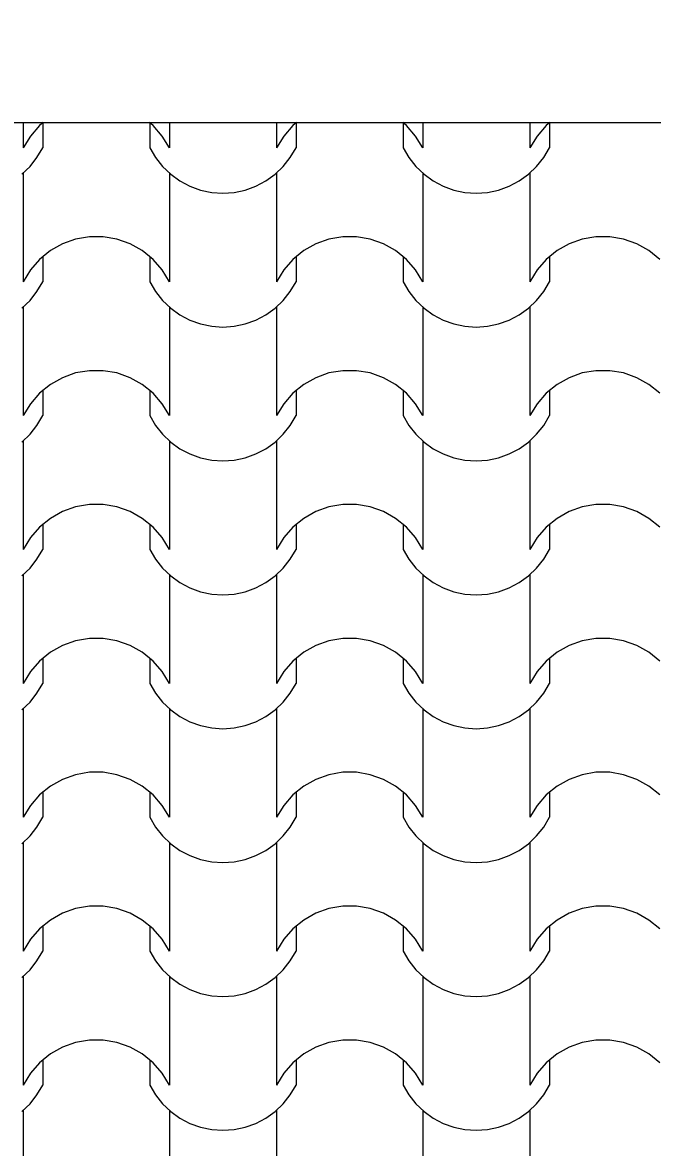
# Model space of a CAD drawing. Header units: millimetres. Extents: x 318905 to 439572, y -5133 to 105868.
# Drawn here: x 401034 to 401741, y 6484 to 7747 of the extents above; entities that cross this region are included whole.
import ezdxf

# ---------------------------------------------------------------- set-up
doc = ezdxf.new("R2010")
doc.units = ezdxf.units.MM
doc.header["$MEASUREMENT"] = 0
for name, color, linetype, lineweight in [('0_Stylo_No__98', 154, 'Continuous', 0), ('2D -  Dessin général_Stylo_No__1', 7, 'Continuous', 5), ('OMBRES_Stylo_No__1', 7, 'Continuous', 5)]:
    doc.layers.add(name, color=color, linetype=linetype, lineweight=lineweight)
doc.layers.add('OMBRES_Stylo_No__82', color=7, linetype='Continuous', lineweight=13, true_color=0xaaaaaa)
doc.styles.add('STYLE_GENERE_3', font='')
doc.styles.get('STYLE_GENERE_3').set_extended_font_data('Arial')
doc.dimstyles.new('STYLE_GENERE__1', dxfattribs={"dimtxt": 200, "dimasz": 142.5, "dimexe": 0.18, "dimexo": 500, "dimgap": 0.09, "dimtad": 0, "dimtih": 1, "dimtoh": 1, "dimlfac": 0.001, "dimzin": 0, "dimdsep": 46, "dimtxsty": 'STYLE_GENERE_3', "dimblk": 'ARROWHEAD_6', "dimblk1": 'ARROWHEAD_6', "dimblk2": 'ARROWHEAD_6', "dimcen": 0.09, "dimclrd": 154, "dimclre": 154, "dimclrt": 154, "dimazin": 0, "dimtfac": 1, "dimtdec": 4, "dimtmove": 0, "dimatfit": 3, "dimfxl": 0, "dimtolj": 1, "dimtzin": 0, "dimarcsym": 0})

# ---------------------------------------------------------------- blocks, each defined once
blk = doc.blocks.new('*X109')
at = {"layer": 'OMBRES_Stylo_No__82', "linetype": 'Continuous'}
for p, q in [((401034.7, 7634.5), (401034.7, 7606.2)), ((401053.1, 7631.3), (401042.8, 7619.5)), ((401057, 7634.5), (401053.1, 7631.3)), ((401056.7, 7634.2), (401056.7, 7606.2)), ((401180.5, 7631.3), (401176.6, 7634.5)), ((401176.9, 7634.2), (401176.9, 7606.2)), ((401190.8, 7619.5), (401180.5, 7631.3)), ((401198.9, 7634.5), (401198.9, 7606.2)), ((401319.2, 7634.5), (401319.2, 7606.2)), ((401337.6, 7631.3), (401327.3, 7619.5)), ((401341.5, 7634.5), (401337.6, 7631.3)), ((401341.2, 7634.2), (401341.2, 7606.2)), ((401465, 7631.3), (401461, 7634.5)), ((401461.4, 7634.2), (401461.4, 7606.2)), ((401475.3, 7619.5), (401465, 7631.3)), ((401483.4, 7634.5), (401483.4, 7606.2)), ((401603.6, 7634.5), (401603.6, 7606.2)), ((401622.1, 7631.3), (401611.8, 7619.5)), ((401626, 7634.5), (401622.1, 7631.3)), ((401625.6, 7634.2), (401625.6, 7606.2)), ((401042.8, 7619.5), (401034.7, 7606.2)), ((401198.9, 7606.2), (401190.8, 7619.5)), ((401327.3, 7619.5), (401319.2, 7606.2)), ((401483.4, 7606.2), (401475.3, 7619.5)), ((401611.8, 7619.5), (401603.6, 7606.2)), ((401050.2, 7595.2), (401056.7, 7606.2)), ((401176.9, 7606.2), (401183.4, 7595.2)), ((401334.7, 7595.2), (401341.2, 7606.2)), ((401461.4, 7606.2), (401467.8, 7595.2)), ((401619.2, 7595.2), (401625.6, 7606.2)), ((401042.4, 7585.3), (401050.2, 7595.2)), ((401183.4, 7595.2), (401191.2, 7585.3)), ((401326.8, 7585.3), (401334.7, 7595.2)), ((401467.8, 7595.2), (401475.7, 7585.3)), ((401611.3, 7585.3), (401619.2, 7595.2)), ((401033.2, 7576.5), (401042.4, 7585.3)), ((401191.2, 7585.3), (401200.4, 7576.5)), ((401317.6, 7576.5), (401326.8, 7585.3)), ((401475.7, 7585.3), (401484.9, 7576.5)), ((401602.1, 7576.5), (401611.3, 7585.3)), ((401034.7, 7577.8), (401034.7, 7516.8)), ((401198.9, 7577.8), (401198.9, 7516.8)), ((401200.4, 7576.5), (401210.7, 7569.1)), ((401210.7, 7569.1), (401222, 7563.1)), ((401296.1, 7563.1), (401307.3, 7569.1)), ((401307.3, 7569.1), (401317.6, 7576.5)), ((401319.2, 7577.8), (401319.2, 7516.8)), ((401483.4, 7577.8), (401483.4, 7516.8)), ((401484.9, 7576.5), (401495.2, 7569.1)), ((401495.2, 7569.1), (401506.5, 7563.1)), ((401580.6, 7563.1), (401591.8, 7569.1)), ((401591.8, 7569.1), (401602.1, 7576.5)), ((401603.6, 7577.8), (401603.6, 7516.8)), ((401222, 7563.1), (401233.9, 7558.8)), ((401233.9, 7558.8), (401246.4, 7556.2)), ((401246.4, 7556.2), (401259, 7555.3)), ((401259, 7555.3), (401271.7, 7556.2)), ((401271.7, 7556.2), (401284.1, 7558.8)), ((401284.1, 7558.8), (401296.1, 7563.1)), ((401506.5, 7563.1), (401518.4, 7558.8)), ((401518.4, 7558.8), (401530.8, 7556.2)), ((401530.8, 7556.2), (401543.5, 7555.3)), ((401543.5, 7555.3), (401556.2, 7556.2)), ((401556.2, 7556.2), (401568.6, 7558.8)), ((401568.6, 7558.8), (401580.6, 7563.1)), ((401034.7, 7516.8), (401034.7, 7455.8)), ((401198.9, 7516.8), (401198.9, 7455.8)), ((401319.2, 7516.8), (401319.2, 7455.8)), ((401483.4, 7516.8), (401483.4, 7455.8)), ((401603.6, 7516.8), (401603.6, 7455.8)), ((401093.6, 7503.7), (401078.9, 7498.5)), ((401109, 7506.3), (401093.6, 7503.7)), ((401116.8, 7506.3), (401109, 7506.3)), ((401124.6, 7506.3), (401116.8, 7506.3)), ((401140, 7503.7), (401124.6, 7506.3)), ((401154.7, 7498.5), (401140, 7503.7)), ((401378.1, 7503.7), (401363.3, 7498.5)), ((401393.5, 7506.3), (401378.1, 7503.7)), ((401401.3, 7506.3), (401393.5, 7506.3)), ((401409.1, 7506.3), (401401.3, 7506.3)), ((401424.5, 7503.7), (401409.1, 7506.3)), ((401439.2, 7498.5), (401424.5, 7503.7)), ((401662.5, 7503.7), (401647.8, 7498.5)), ((401677.9, 7506.3), (401662.5, 7503.7)), ((401685.8, 7506.3), (401677.9, 7506.3)), ((401693.6, 7506.3), (401685.8, 7506.3)), ((401709, 7503.7), (401693.6, 7506.3)), ((401723.7, 7498.5), (401709, 7503.7)), ((401078.9, 7498.5), (401065.2, 7490.8)), ((401168.4, 7490.8), (401154.7, 7498.5)), ((401363.3, 7498.5), (401349.7, 7490.8)), ((401452.9, 7490.8), (401439.2, 7498.5)), ((401647.8, 7498.5), (401634.2, 7490.8)), ((401737.3, 7490.8), (401723.7, 7498.5)), ((401053.1, 7481), (401042.8, 7469.2)), ((401065.2, 7490.8), (401053.1, 7481)), ((401056.7, 7483.9), (401056.7, 7455.8)), ((401180.5, 7481), (401168.4, 7490.8)), ((401176.9, 7483.9), (401176.9, 7455.8)), ((401190.8, 7469.2), (401180.5, 7481)), ((401337.6, 7481), (401327.3, 7469.2)), ((401349.7, 7490.8), (401337.6, 7481)), ((401341.2, 7483.9), (401341.2, 7455.8)), ((401465, 7481), (401452.9, 7490.8)), ((401461.4, 7483.9), (401461.4, 7455.8)), ((401475.3, 7469.2), (401465, 7481)), ((401622.1, 7481), (401611.8, 7469.2)), ((401634.2, 7490.8), (401622.1, 7481)), ((401625.6, 7483.9), (401625.6, 7455.8)), ((401749.5, 7481), (401737.3, 7490.8)), ((401042.8, 7469.2), (401034.7, 7455.8)), ((401198.9, 7455.8), (401190.8, 7469.2)), ((401327.3, 7469.2), (401319.2, 7455.8)), ((401483.4, 7455.8), (401475.3, 7469.2)), ((401611.8, 7469.2), (401603.6, 7455.8)), ((401050.2, 7444.9), (401056.7, 7455.8)), ((401176.9, 7455.8), (401183.4, 7444.9)), ((401334.7, 7444.9), (401341.2, 7455.8)), ((401461.4, 7455.8), (401467.8, 7444.9)), ((401619.2, 7444.9), (401625.6, 7455.8)), ((401042.4, 7434.9), (401050.2, 7444.9)), ((401183.4, 7444.9), (401191.2, 7434.9)), ((401326.8, 7434.9), (401334.7, 7444.9)), ((401467.8, 7444.9), (401475.7, 7434.9)), ((401611.3, 7434.9), (401619.2, 7444.9)), ((401033.2, 7426.2), (401042.4, 7434.9)), ((401191.2, 7434.9), (401200.4, 7426.2)), ((401317.6, 7426.2), (401326.8, 7434.9)), ((401475.7, 7434.9), (401484.9, 7426.2)), ((401602.1, 7426.2), (401611.3, 7434.9)), ((401034.7, 7427.4), (401034.7, 7366.5)), ((401198.9, 7427.4), (401198.9, 7366.5)), ((401200.4, 7426.2), (401210.7, 7418.7)), ((401210.7, 7418.7), (401222, 7412.8)), ((401296.1, 7412.8), (401307.3, 7418.7)), ((401307.3, 7418.7), (401317.6, 7426.2)), ((401319.2, 7427.4), (401319.2, 7366.5)), ((401483.4, 7427.4), (401483.4, 7366.5)), ((401484.9, 7426.2), (401495.2, 7418.7)), ((401495.2, 7418.7), (401506.5, 7412.8)), ((401580.6, 7412.8), (401591.8, 7418.7)), ((401591.8, 7418.7), (401602.1, 7426.2)), ((401603.6, 7427.4), (401603.6, 7366.5)), ((401222, 7412.8), (401233.9, 7408.5)), ((401233.9, 7408.5), (401246.4, 7405.9)), ((401246.4, 7405.9), (401259, 7405)), ((401259, 7405), (401271.7, 7405.9)), ((401271.7, 7405.9), (401284.1, 7408.5)), ((401284.1, 7408.5), (401296.1, 7412.8)), ((401506.5, 7412.8), (401518.4, 7408.5)), ((401518.4, 7408.5), (401530.8, 7405.9)), ((401530.8, 7405.9), (401543.5, 7405)), ((401543.5, 7405), (401556.2, 7405.9)), ((401556.2, 7405.9), (401568.6, 7408.5)), ((401568.6, 7408.5), (401580.6, 7412.8)), ((401034.7, 7366.5), (401034.7, 7305.5)), ((401198.9, 7366.5), (401198.9, 7305.5)), ((401319.2, 7366.5), (401319.2, 7305.5)), ((401483.4, 7366.5), (401483.4, 7305.5)), ((401603.6, 7366.5), (401603.6, 7305.5)), ((401093.6, 7353.4), (401078.9, 7348.1)), ((401109, 7356), (401093.6, 7353.4)), ((401116.8, 7356), (401109, 7356)), ((401124.6, 7356), (401116.8, 7356)), ((401140, 7353.4), (401124.6, 7356)), ((401154.7, 7348.1), (401140, 7353.4)), ((401378.1, 7353.4), (401363.3, 7348.1)), ((401393.5, 7356), (401378.1, 7353.4)), ((401401.3, 7356), (401393.5, 7356)), ((401409.1, 7356), (401401.3, 7356)), ((401424.5, 7353.4), (401409.1, 7356)), ((401439.2, 7348.1), (401424.5, 7353.4)), ((401662.5, 7353.4), (401647.8, 7348.1)), ((401677.9, 7356), (401662.5, 7353.4)), ((401685.8, 7356), (401677.9, 7356)), ((401693.6, 7356), (401685.8, 7356)), ((401709, 7353.4), (401693.6, 7356)), ((401723.7, 7348.1), (401709, 7353.4)), ((401065.2, 7340.5), (401053.1, 7330.6)), ((401078.9, 7348.1), (401065.2, 7340.5)), ((401168.4, 7340.5), (401154.7, 7348.1)), ((401180.5, 7330.6), (401168.4, 7340.5)), ((401349.7, 7340.5), (401337.6, 7330.6)), ((401363.3, 7348.1), (401349.7, 7340.5)), ((401452.9, 7340.5), (401439.2, 7348.1)), ((401465, 7330.6), (401452.9, 7340.5)), ((401634.2, 7340.5), (401622.1, 7330.6)), ((401647.8, 7348.1), (401634.2, 7340.5)), ((401737.3, 7340.5), (401723.7, 7348.1)), ((401749.5, 7330.6), (401737.3, 7340.5)), ((401053.1, 7330.6), (401042.8, 7318.8)), ((401056.7, 7333.5), (401056.7, 7305.5)), ((401176.9, 7333.5), (401176.9, 7305.5)), ((401190.8, 7318.8), (401180.5, 7330.6)), ((401337.6, 7330.6), (401327.3, 7318.8)), ((401341.2, 7333.5), (401341.2, 7305.5)), ((401461.4, 7333.5), (401461.4, 7305.5)), ((401475.3, 7318.8), (401465, 7330.6)), ((401622.1, 7330.6), (401611.8, 7318.8)), ((401625.6, 7333.5), (401625.6, 7305.5)), ((401042.8, 7318.8), (401034.7, 7305.5)), ((401198.9, 7305.5), (401190.8, 7318.8)), ((401327.3, 7318.8), (401319.2, 7305.5)), ((401483.4, 7305.5), (401475.3, 7318.8)), ((401611.8, 7318.8), (401603.6, 7305.5)), ((401050.2, 7294.5), (401056.7, 7305.5)), ((401176.9, 7305.5), (401183.4, 7294.5)), ((401334.7, 7294.5), (401341.2, 7305.5)), ((401461.4, 7305.5), (401467.8, 7294.5)), ((401619.2, 7294.5), (401625.6, 7305.5)), ((401042.4, 7284.6), (401050.2, 7294.5)), ((401183.4, 7294.5), (401191.2, 7284.6)), ((401326.8, 7284.6), (401334.7, 7294.5)), ((401467.8, 7294.5), (401475.7, 7284.6)), ((401611.3, 7284.6), (401619.2, 7294.5)), ((401033.2, 7275.8), (401042.4, 7284.6)), ((401034.7, 7277.1), (401034.7, 7216.1)), ((401191.2, 7284.6), (401200.4, 7275.8)), ((401198.9, 7277.1), (401198.9, 7216.1)), ((401317.6, 7275.8), (401326.8, 7284.6)), ((401319.2, 7277.1), (401319.2, 7216.1)), ((401475.7, 7284.6), (401484.9, 7275.8)), ((401483.4, 7277.1), (401483.4, 7216.1)), ((401602.1, 7275.8), (401611.3, 7284.6)), ((401603.6, 7277.1), (401603.6, 7216.1)), ((401200.4, 7275.8), (401210.7, 7268.4)), ((401210.7, 7268.4), (401222, 7262.5)), ((401296.1, 7262.5), (401307.3, 7268.4)), ((401307.3, 7268.4), (401317.6, 7275.8)), ((401484.9, 7275.8), (401495.2, 7268.4)), ((401495.2, 7268.4), (401506.5, 7262.5)), ((401580.6, 7262.5), (401591.8, 7268.4)), ((401591.8, 7268.4), (401602.1, 7275.8)), ((401222, 7262.5), (401233.9, 7258.2)), ((401233.9, 7258.2), (401246.4, 7255.5)), ((401246.4, 7255.5), (401259, 7254.7)), ((401259, 7254.7), (401271.7, 7255.5)), ((401271.7, 7255.5), (401284.1, 7258.2)), ((401284.1, 7258.2), (401296.1, 7262.5)), ((401506.5, 7262.5), (401518.4, 7258.2)), ((401518.4, 7258.2), (401530.8, 7255.5)), ((401530.8, 7255.5), (401543.5, 7254.7)), ((401543.5, 7254.7), (401556.2, 7255.5)), ((401556.2, 7255.5), (401568.6, 7258.2)), ((401568.6, 7258.2), (401580.6, 7262.5)), ((401034.7, 7216.1), (401034.7, 7155.2)), ((401198.9, 7216.1), (401198.9, 7155.2)), ((401319.2, 7216.1), (401319.2, 7155.2)), ((401483.4, 7216.1), (401483.4, 7155.2)), ((401603.6, 7216.1), (401603.6, 7155.2)), ((401093.6, 7203), (401078.9, 7197.8)), ((401109, 7205.7), (401093.6, 7203)), ((401116.8, 7205.7), (401109, 7205.7)), ((401124.6, 7205.7), (401116.8, 7205.7)), ((401140, 7203), (401124.6, 7205.7)), ((401154.7, 7197.8), (401140, 7203)), ((401378.1, 7203), (401363.3, 7197.8)), ((401393.5, 7205.7), (401378.1, 7203)), ((401401.3, 7205.7), (401393.5, 7205.7)), ((401409.1, 7205.7), (401401.3, 7205.7)), ((401424.5, 7203), (401409.1, 7205.7)), ((401439.2, 7197.8), (401424.5, 7203)), ((401662.5, 7203), (401647.8, 7197.8)), ((401677.9, 7205.7), (401662.5, 7203)), ((401685.8, 7205.7), (401677.9, 7205.7)), ((401693.6, 7205.7), (401685.8, 7205.7)), ((401709, 7203), (401693.6, 7205.7)), ((401723.7, 7197.8), (401709, 7203)), ((401065.2, 7190.1), (401053.1, 7180.3)), ((401078.9, 7197.8), (401065.2, 7190.1)), ((401168.4, 7190.1), (401154.7, 7197.8)), ((401180.5, 7180.3), (401168.4, 7190.1)), ((401349.7, 7190.1), (401337.6, 7180.3)), ((401363.3, 7197.8), (401349.7, 7190.1)), ((401452.9, 7190.1), (401439.2, 7197.8)), ((401465, 7180.3), (401452.9, 7190.1)), ((401634.2, 7190.1), (401622.1, 7180.3)), ((401647.8, 7197.8), (401634.2, 7190.1)), ((401737.3, 7190.1), (401723.7, 7197.8)), ((401749.5, 7180.3), (401737.3, 7190.1)), ((401053.1, 7180.3), (401042.8, 7168.5)), ((401056.7, 7183.2), (401056.7, 7155.2)), ((401176.9, 7183.2), (401176.9, 7155.2)), ((401190.8, 7168.5), (401180.5, 7180.3)), ((401337.6, 7180.3), (401327.3, 7168.5)), ((401341.2, 7183.2), (401341.2, 7155.2)), ((401461.4, 7183.2), (401461.4, 7155.2)), ((401475.3, 7168.5), (401465, 7180.3)), ((401622.1, 7180.3), (401611.8, 7168.5)), ((401625.6, 7183.2), (401625.6, 7155.2)), ((401042.8, 7168.5), (401034.7, 7155.2)), ((401198.9, 7155.2), (401190.8, 7168.5)), ((401327.3, 7168.5), (401319.2, 7155.2)), ((401483.4, 7155.2), (401475.3, 7168.5)), ((401611.8, 7168.5), (401603.6, 7155.2)), ((401050.2, 7144.2), (401056.7, 7155.2)), ((401176.9, 7155.2), (401183.4, 7144.2)), ((401334.7, 7144.2), (401341.2, 7155.2)), ((401461.4, 7155.2), (401467.8, 7144.2)), ((401619.2, 7144.2), (401625.6, 7155.2)), ((401042.4, 7134.3), (401050.2, 7144.2)), ((401183.4, 7144.2), (401191.2, 7134.3)), ((401326.8, 7134.3), (401334.7, 7144.2)), ((401467.8, 7144.2), (401475.7, 7134.3)), ((401611.3, 7134.3), (401619.2, 7144.2)), ((401033.2, 7125.5), (401042.4, 7134.3)), ((401034.7, 7126.8), (401034.7, 7065.8)), ((401191.2, 7134.3), (401200.4, 7125.5)), ((401198.9, 7126.8), (401198.9, 7065.8)), ((401200.4, 7125.5), (401210.7, 7118.1)), ((401307.3, 7118.1), (401317.6, 7125.5)), ((401317.6, 7125.5), (401326.8, 7134.3)), ((401319.2, 7126.8), (401319.2, 7065.8)), ((401475.7, 7134.3), (401484.9, 7125.5)), ((401483.4, 7126.8), (401483.4, 7065.8)), ((401484.9, 7125.5), (401495.2, 7118.1)), ((401591.8, 7118.1), (401602.1, 7125.5)), ((401602.1, 7125.5), (401611.3, 7134.3)), ((401603.6, 7126.8), (401603.6, 7065.8)), ((401210.7, 7118.1), (401222, 7112.1)), ((401222, 7112.1), (401233.9, 7107.8)), ((401284.1, 7107.8), (401296.1, 7112.1)), ((401296.1, 7112.1), (401307.3, 7118.1)), ((401495.2, 7118.1), (401506.5, 7112.1)), ((401506.5, 7112.1), (401518.4, 7107.8)), ((401568.6, 7107.8), (401580.6, 7112.1)), ((401580.6, 7112.1), (401591.8, 7118.1)), ((401233.9, 7107.8), (401246.4, 7105.2)), ((401246.4, 7105.2), (401259, 7104.3)), ((401259, 7104.3), (401271.7, 7105.2)), ((401271.7, 7105.2), (401284.1, 7107.8)), ((401518.4, 7107.8), (401530.8, 7105.2)), ((401530.8, 7105.2), (401543.5, 7104.3)), ((401543.5, 7104.3), (401556.2, 7105.2)), ((401556.2, 7105.2), (401568.6, 7107.8)), ((401034.7, 7065.8), (401034.7, 7004.8)), ((401198.9, 7065.8), (401198.9, 7004.8)), ((401319.2, 7065.8), (401319.2, 7004.8)), ((401483.4, 7065.8), (401483.4, 7004.8)), ((401603.6, 7065.8), (401603.6, 7004.8)), ((401093.6, 7052.7), (401078.9, 7047.4)), ((401109, 7055.3), (401093.6, 7052.7)), ((401116.8, 7055.3), (401109, 7055.3)), ((401124.6, 7055.3), (401116.8, 7055.3)), ((401140, 7052.7), (401124.6, 7055.3)), ((401154.7, 7047.4), (401140, 7052.7)), ((401378.1, 7052.7), (401363.3, 7047.4)), ((401393.5, 7055.3), (401378.1, 7052.7)), ((401401.3, 7055.3), (401393.5, 7055.3)), ((401409.1, 7055.3), (401401.3, 7055.3)), ((401424.5, 7052.7), (401409.1, 7055.3)), ((401439.2, 7047.4), (401424.5, 7052.7)), ((401662.5, 7052.7), (401647.8, 7047.4)), ((401677.9, 7055.3), (401662.5, 7052.7)), ((401685.8, 7055.3), (401677.9, 7055.3)), ((401693.6, 7055.3), (401685.8, 7055.3)), ((401709, 7052.7), (401693.6, 7055.3)), ((401723.7, 7047.4), (401709, 7052.7)), ((401065.2, 7039.8), (401053.1, 7029.9)), ((401078.9, 7047.4), (401065.2, 7039.8)), ((401168.4, 7039.8), (401154.7, 7047.4)), ((401180.5, 7029.9), (401168.4, 7039.8)), ((401349.7, 7039.8), (401337.6, 7029.9)), ((401363.3, 7047.4), (401349.7, 7039.8)), ((401452.9, 7039.8), (401439.2, 7047.4)), ((401465, 7029.9), (401452.9, 7039.8)), ((401634.2, 7039.8), (401622.1, 7029.9)), ((401647.8, 7047.4), (401634.2, 7039.8)), ((401737.3, 7039.8), (401723.7, 7047.4)), ((401749.5, 7029.9), (401737.3, 7039.8)), ((401053.1, 7029.9), (401042.8, 7018.2)), ((401056.7, 7032.9), (401056.7, 7004.8)), ((401176.9, 7032.9), (401176.9, 7004.8)), ((401190.8, 7018.2), (401180.5, 7029.9)), ((401337.6, 7029.9), (401327.3, 7018.2)), ((401341.2, 7032.9), (401341.2, 7004.8)), ((401461.4, 7032.9), (401461.4, 7004.8)), ((401475.3, 7018.2), (401465, 7029.9)), ((401622.1, 7029.9), (401611.8, 7018.2)), ((401625.6, 7032.9), (401625.6, 7004.8)), ((401042.8, 7018.2), (401034.7, 7004.8)), ((401198.9, 7004.8), (401190.8, 7018.2)), ((401327.3, 7018.2), (401319.2, 7004.8)), ((401483.4, 7004.8), (401475.3, 7018.2)), ((401611.8, 7018.2), (401603.6, 7004.8)), ((401050.2, 6993.9), (401056.7, 7004.8)), ((401176.9, 7004.8), (401183.4, 6993.9)), ((401334.7, 6993.9), (401341.2, 7004.8)), ((401461.4, 7004.8), (401467.8, 6993.9)), ((401619.2, 6993.9), (401625.6, 7004.8)), ((401042.4, 6983.9), (401050.2, 6993.9)), ((401183.4, 6993.9), (401191.2, 6983.9)), ((401326.8, 6983.9), (401334.7, 6993.9)), ((401467.8, 6993.9), (401475.7, 6983.9)), ((401611.3, 6983.9), (401619.2, 6993.9)), ((401033.2, 6975.1), (401042.4, 6983.9)), ((401034.7, 6976.4), (401034.7, 6915.5)), ((401191.2, 6983.9), (401200.4, 6975.1)), ((401198.9, 6976.4), (401198.9, 6915.5)), ((401200.4, 6975.1), (401210.7, 6967.7)), ((401307.3, 6967.7), (401317.6, 6975.1)), ((401317.6, 6975.1), (401326.8, 6983.9)), ((401319.2, 6976.4), (401319.2, 6915.5)), ((401475.7, 6983.9), (401484.9, 6975.1)), ((401483.4, 6976.4), (401483.4, 6915.5)), ((401484.9, 6975.1), (401495.2, 6967.7)), ((401591.8, 6967.7), (401602.1, 6975.1)), ((401602.1, 6975.1), (401611.3, 6983.9)), ((401603.6, 6976.4), (401603.6, 6915.5)), ((401210.7, 6967.7), (401222, 6961.8)), ((401222, 6961.8), (401233.9, 6957.5)), ((401284.1, 6957.5), (401296.1, 6961.8)), ((401296.1, 6961.8), (401307.3, 6967.7)), ((401495.2, 6967.7), (401506.5, 6961.8)), ((401506.5, 6961.8), (401518.4, 6957.5)), ((401568.6, 6957.5), (401580.6, 6961.8)), ((401580.6, 6961.8), (401591.8, 6967.7)), ((401233.9, 6957.5), (401246.4, 6954.9)), ((401246.4, 6954.9), (401259, 6954)), ((401259, 6954), (401271.7, 6954.9)), ((401271.7, 6954.9), (401284.1, 6957.5)), ((401518.4, 6957.5), (401530.8, 6954.9)), ((401530.8, 6954.9), (401543.5, 6954)), ((401543.5, 6954), (401556.2, 6954.9)), ((401556.2, 6954.9), (401568.6, 6957.5)), ((401034.7, 6915.5), (401034.7, 6854.5)), ((401198.9, 6915.5), (401198.9, 6854.5)), ((401319.2, 6915.5), (401319.2, 6854.5)), ((401483.4, 6915.5), (401483.4, 6854.5)), ((401603.6, 6915.5), (401603.6, 6854.5)), ((401093.6, 6902.3), (401078.9, 6897.1)), ((401109, 6905), (401093.6, 6902.3)), ((401116.8, 6905), (401109, 6905)), ((401124.6, 6905), (401116.8, 6905)), ((401140, 6902.3), (401124.6, 6905)), ((401154.7, 6897.1), (401140, 6902.3)), ((401378.1, 6902.3), (401363.3, 6897.1)), ((401393.5, 6905), (401378.1, 6902.3)), ((401401.3, 6905), (401393.5, 6905)), ((401409.1, 6905), (401401.3, 6905)), ((401424.5, 6902.3), (401409.1, 6905)), ((401439.2, 6897.1), (401424.5, 6902.3)), ((401662.5, 6902.3), (401647.8, 6897.1)), ((401677.9, 6905), (401662.5, 6902.3)), ((401685.8, 6905), (401677.9, 6905)), ((401693.6, 6905), (401685.8, 6905)), ((401709, 6902.3), (401693.6, 6905)), ((401723.7, 6897.1), (401709, 6902.3)), ((401065.2, 6889.5), (401053.1, 6879.6)), ((401078.9, 6897.1), (401065.2, 6889.5)), ((401168.4, 6889.5), (401154.7, 6897.1)), ((401180.5, 6879.6), (401168.4, 6889.5)), ((401349.7, 6889.5), (401337.6, 6879.6)), ((401363.3, 6897.1), (401349.7, 6889.5)), ((401452.9, 6889.5), (401439.2, 6897.1)), ((401465, 6879.6), (401452.9, 6889.5)), ((401634.2, 6889.5), (401622.1, 6879.6)), ((401647.8, 6897.1), (401634.2, 6889.5)), ((401737.3, 6889.5), (401723.7, 6897.1)), ((401749.5, 6879.6), (401737.3, 6889.5)), ((401053.1, 6879.6), (401042.8, 6867.8)), ((401056.7, 6882.5), (401056.7, 6854.5)), ((401176.9, 6882.5), (401176.9, 6854.5)), ((401190.8, 6867.8), (401180.5, 6879.6)), ((401337.6, 6879.6), (401327.3, 6867.8)), ((401341.2, 6882.5), (401341.2, 6854.5)), ((401461.4, 6882.5), (401461.4, 6854.5)), ((401475.3, 6867.8), (401465, 6879.6)), ((401622.1, 6879.6), (401611.8, 6867.8)), ((401625.6, 6882.5), (401625.6, 6854.5)), ((401042.8, 6867.8), (401034.7, 6854.5)), ((401198.9, 6854.5), (401190.8, 6867.8)), ((401327.3, 6867.8), (401319.2, 6854.5)), ((401483.4, 6854.5), (401475.3, 6867.8)), ((401611.8, 6867.8), (401603.6, 6854.5)), ((401050.2, 6843.5), (401056.7, 6854.5)), ((401176.9, 6854.5), (401183.4, 6843.5)), ((401334.7, 6843.5), (401341.2, 6854.5)), ((401461.4, 6854.5), (401467.8, 6843.5)), ((401619.2, 6843.5), (401625.6, 6854.5)), ((401042.4, 6833.6), (401050.2, 6843.5)), ((401183.4, 6843.5), (401191.2, 6833.6)), ((401326.8, 6833.6), (401334.7, 6843.5)), ((401467.8, 6843.5), (401475.7, 6833.6)), ((401611.3, 6833.6), (401619.2, 6843.5)), ((401033.2, 6824.8), (401042.4, 6833.6)), ((401034.7, 6826.1), (401034.7, 6765.1)), ((401191.2, 6833.6), (401200.4, 6824.8)), ((401198.9, 6826.1), (401198.9, 6765.1)), ((401200.4, 6824.8), (401210.7, 6817.4)), ((401307.3, 6817.4), (401317.6, 6824.8)), ((401317.6, 6824.8), (401326.8, 6833.6)), ((401319.2, 6826.1), (401319.2, 6765.1)), ((401475.7, 6833.6), (401484.9, 6824.8)), ((401483.4, 6826.1), (401483.4, 6765.1)), ((401484.9, 6824.8), (401495.2, 6817.4)), ((401591.8, 6817.4), (401602.1, 6824.8)), ((401602.1, 6824.8), (401611.3, 6833.6)), ((401603.6, 6826.1), (401603.6, 6765.1)), ((401210.7, 6817.4), (401222, 6811.5)), ((401222, 6811.5), (401233.9, 6807.2)), ((401284.1, 6807.2), (401296.1, 6811.5)), ((401296.1, 6811.5), (401307.3, 6817.4)), ((401495.2, 6817.4), (401506.5, 6811.5)), ((401506.5, 6811.5), (401518.4, 6807.2)), ((401568.6, 6807.2), (401580.6, 6811.5)), ((401580.6, 6811.5), (401591.8, 6817.4)), ((401233.9, 6807.2), (401246.4, 6804.5)), ((401246.4, 6804.5), (401259, 6803.7)), ((401259, 6803.7), (401271.7, 6804.5)), ((401271.7, 6804.5), (401284.1, 6807.2)), ((401518.4, 6807.2), (401530.8, 6804.5)), ((401530.8, 6804.5), (401543.5, 6803.7)), ((401543.5, 6803.7), (401556.2, 6804.5)), ((401556.2, 6804.5), (401568.6, 6807.2)), ((401034.7, 6765.1), (401034.7, 6704.2)), ((401198.9, 6765.1), (401198.9, 6704.2)), ((401319.2, 6765.1), (401319.2, 6704.2)), ((401483.4, 6765.1), (401483.4, 6704.2)), ((401603.6, 6765.1), (401603.6, 6704.2)), ((401078.9, 6746.8), (401065.2, 6739.1)), ((401093.6, 6752), (401078.9, 6746.8)), ((401109, 6754.7), (401093.6, 6752)), ((401116.8, 6754.7), (401109, 6754.7)), ((401124.6, 6754.7), (401116.8, 6754.7)), ((401140, 6752), (401124.6, 6754.7)), ((401154.7, 6746.8), (401140, 6752)), ((401168.4, 6739.1), (401154.7, 6746.8)), ((401363.3, 6746.8), (401349.7, 6739.1)), ((401378.1, 6752), (401363.3, 6746.8)), ((401393.5, 6754.7), (401378.1, 6752)), ((401401.3, 6754.7), (401393.5, 6754.7)), ((401409.1, 6754.7), (401401.3, 6754.7)), ((401424.5, 6752), (401409.1, 6754.7)), ((401439.2, 6746.8), (401424.5, 6752)), ((401452.9, 6739.1), (401439.2, 6746.8)), ((401647.8, 6746.8), (401634.2, 6739.1)), ((401662.5, 6752), (401647.8, 6746.8)), ((401677.9, 6754.7), (401662.5, 6752)), ((401685.8, 6754.7), (401677.9, 6754.7)), ((401693.6, 6754.7), (401685.8, 6754.7)), ((401709, 6752), (401693.6, 6754.7)), ((401723.7, 6746.8), (401709, 6752)), ((401737.3, 6739.1), (401723.7, 6746.8)), ((401065.2, 6739.1), (401053.1, 6729.3)), ((401180.5, 6729.3), (401168.4, 6739.1)), ((401349.7, 6739.1), (401337.6, 6729.3)), ((401465, 6729.3), (401452.9, 6739.1)), ((401634.2, 6739.1), (401622.1, 6729.3)), ((401749.5, 6729.3), (401737.3, 6739.1)), ((401053.1, 6729.3), (401042.8, 6717.5)), ((401056.7, 6732.2), (401056.7, 6704.2)), ((401176.9, 6732.2), (401176.9, 6704.2)), ((401190.8, 6717.5), (401180.5, 6729.3)), ((401337.6, 6729.3), (401327.3, 6717.5)), ((401341.2, 6732.2), (401341.2, 6704.2)), ((401461.4, 6732.2), (401461.4, 6704.2)), ((401475.3, 6717.5), (401465, 6729.3)), ((401622.1, 6729.3), (401611.8, 6717.5)), ((401625.6, 6732.2), (401625.6, 6704.2)), ((401042.8, 6717.5), (401034.7, 6704.2)), ((401198.9, 6704.2), (401190.8, 6717.5)), ((401327.3, 6717.5), (401319.2, 6704.2)), ((401483.4, 6704.2), (401475.3, 6717.5)), ((401611.8, 6717.5), (401603.6, 6704.2)), ((401050.2, 6693.2), (401056.7, 6704.2)), ((401176.9, 6704.2), (401183.4, 6693.2)), ((401334.7, 6693.2), (401341.2, 6704.2)), ((401461.4, 6704.2), (401467.8, 6693.2)), ((401619.2, 6693.2), (401625.6, 6704.2)), ((401033.2, 6674.5), (401042.4, 6683.2)), ((401042.4, 6683.2), (401050.2, 6693.2)), ((401183.4, 6693.2), (401191.2, 6683.2)), ((401191.2, 6683.2), (401200.4, 6674.5)), ((401317.6, 6674.5), (401326.8, 6683.2)), ((401326.8, 6683.2), (401334.7, 6693.2)), ((401467.8, 6693.2), (401475.7, 6683.2)), ((401475.7, 6683.2), (401484.9, 6674.5)), ((401602.1, 6674.5), (401611.3, 6683.2)), ((401611.3, 6683.2), (401619.2, 6693.2)), ((401034.7, 6675.8), (401034.7, 6614.8)), ((401198.9, 6675.8), (401198.9, 6614.8)), ((401200.4, 6674.5), (401210.7, 6667.1)), ((401307.3, 6667.1), (401317.6, 6674.5)), ((401319.2, 6675.8), (401319.2, 6614.8)), ((401483.4, 6675.8), (401483.4, 6614.8)), ((401484.9, 6674.5), (401495.2, 6667.1)), ((401591.8, 6667.1), (401602.1, 6674.5)), ((401603.6, 6675.8), (401603.6, 6614.8)), ((401210.7, 6667.1), (401222, 6661.1)), ((401222, 6661.1), (401233.9, 6656.8)), ((401284.1, 6656.8), (401296.1, 6661.1)), ((401296.1, 6661.1), (401307.3, 6667.1)), ((401495.2, 6667.1), (401506.5, 6661.1)), ((401506.5, 6661.1), (401518.4, 6656.8)), ((401568.6, 6656.8), (401580.6, 6661.1)), ((401580.6, 6661.1), (401591.8, 6667.1)), ((401233.9, 6656.8), (401246.4, 6654.2)), ((401246.4, 6654.2), (401259, 6653.3)), ((401259, 6653.3), (401271.7, 6654.2)), ((401271.7, 6654.2), (401284.1, 6656.8)), ((401518.4, 6656.8), (401530.8, 6654.2)), ((401530.8, 6654.2), (401543.5, 6653.3)), ((401543.5, 6653.3), (401556.2, 6654.2)), ((401556.2, 6654.2), (401568.6, 6656.8)), ((401034.7, 6614.8), (401034.7, 6553.8)), ((401198.9, 6614.8), (401198.9, 6553.8)), ((401319.2, 6614.8), (401319.2, 6553.8)), ((401483.4, 6614.8), (401483.4, 6553.8)), ((401603.6, 6614.8), (401603.6, 6553.8)), ((401078.9, 6596.4), (401065.2, 6588.8)), ((401093.6, 6601.7), (401078.9, 6596.4)), ((401109, 6604.3), (401093.6, 6601.7)), ((401116.8, 6604.3), (401109, 6604.3)), ((401124.6, 6604.3), (401116.8, 6604.3)), ((401140, 6601.7), (401124.6, 6604.3)), ((401154.7, 6596.4), (401140, 6601.7)), ((401168.4, 6588.8), (401154.7, 6596.4)), ((401363.3, 6596.4), (401349.7, 6588.8)), ((401378.1, 6601.7), (401363.3, 6596.4)), ((401393.5, 6604.3), (401378.1, 6601.7)), ((401401.3, 6604.3), (401393.5, 6604.3)), ((401409.1, 6604.3), (401401.3, 6604.3)), ((401424.5, 6601.7), (401409.1, 6604.3)), ((401439.2, 6596.4), (401424.5, 6601.7)), ((401452.9, 6588.8), (401439.2, 6596.4)), ((401647.8, 6596.4), (401634.2, 6588.8)), ((401662.5, 6601.7), (401647.8, 6596.4)), ((401677.9, 6604.3), (401662.5, 6601.7)), ((401685.8, 6604.3), (401677.9, 6604.3)), ((401693.6, 6604.3), (401685.8, 6604.3)), ((401709, 6601.7), (401693.6, 6604.3)), ((401723.7, 6596.4), (401709, 6601.7)), ((401737.3, 6588.8), (401723.7, 6596.4)), ((401065.2, 6588.8), (401053.1, 6578.9)), ((401056.7, 6581.8), (401056.7, 6553.8)), ((401180.5, 6578.9), (401168.4, 6588.8)), ((401176.9, 6581.8), (401176.9, 6553.8)), ((401349.7, 6588.8), (401337.6, 6578.9)), ((401341.2, 6581.8), (401341.2, 6553.8)), ((401465, 6578.9), (401452.9, 6588.8)), ((401461.4, 6581.8), (401461.4, 6553.8)), ((401634.2, 6588.8), (401622.1, 6578.9)), ((401625.6, 6581.8), (401625.6, 6553.8)), ((401749.5, 6578.9), (401737.3, 6588.8)), ((401053.1, 6578.9), (401042.8, 6567.2)), ((401190.8, 6567.2), (401180.5, 6578.9)), ((401337.6, 6578.9), (401327.3, 6567.2)), ((401475.3, 6567.2), (401465, 6578.9)), ((401622.1, 6578.9), (401611.8, 6567.2)), ((401042.8, 6567.2), (401034.7, 6553.8)), ((401198.9, 6553.8), (401190.8, 6567.2)), ((401327.3, 6567.2), (401319.2, 6553.8)), ((401483.4, 6553.8), (401475.3, 6567.2)), ((401611.8, 6567.2), (401603.6, 6553.8)), ((401050.2, 6542.9), (401056.7, 6553.8)), ((401176.9, 6553.8), (401183.4, 6542.9)), ((401334.7, 6542.9), (401341.2, 6553.8)), ((401461.4, 6553.8), (401467.8, 6542.9)), ((401619.2, 6542.9), (401625.6, 6553.8)), ((401033.2, 6524.1), (401042.4, 6532.9)), ((401042.4, 6532.9), (401050.2, 6542.9)), ((401183.4, 6542.9), (401191.2, 6532.9)), ((401191.2, 6532.9), (401200.4, 6524.1)), ((401317.6, 6524.1), (401326.8, 6532.9)), ((401326.8, 6532.9), (401334.7, 6542.9)), ((401467.8, 6542.9), (401475.7, 6532.9)), ((401475.7, 6532.9), (401484.9, 6524.1)), ((401602.1, 6524.1), (401611.3, 6532.9)), ((401611.3, 6532.9), (401619.2, 6542.9)), ((401034.7, 6525.4), (401034.7, 6464.5)), ((401198.9, 6525.4), (401198.9, 6464.5)), ((401200.4, 6524.1), (401210.7, 6516.7)), ((401307.3, 6516.7), (401317.6, 6524.1)), ((401319.2, 6525.4), (401319.2, 6464.5)), ((401483.4, 6525.4), (401483.4, 6464.5)), ((401484.9, 6524.1), (401495.2, 6516.7)), ((401591.8, 6516.7), (401602.1, 6524.1)), ((401603.6, 6525.4), (401603.6, 6464.5)), ((401210.7, 6516.7), (401222, 6510.8)), ((401222, 6510.8), (401233.9, 6506.5)), ((401233.9, 6506.5), (401246.4, 6503.9)), ((401271.7, 6503.9), (401284.1, 6506.5)), ((401284.1, 6506.5), (401296.1, 6510.8)), ((401296.1, 6510.8), (401307.3, 6516.7)), ((401495.2, 6516.7), (401506.5, 6510.8)), ((401506.5, 6510.8), (401518.4, 6506.5)), ((401518.4, 6506.5), (401530.8, 6503.9)), ((401556.2, 6503.9), (401568.6, 6506.5)), ((401568.6, 6506.5), (401580.6, 6510.8)), ((401580.6, 6510.8), (401591.8, 6516.7)), ((401246.4, 6503.9), (401259, 6503)), ((401259, 6503), (401271.7, 6503.9)), ((401530.8, 6503.9), (401543.5, 6503)), ((401543.5, 6503), (401556.2, 6503.9))]:
    blk.add_line(p, q, dxfattribs=at)
blk = doc.blocks.new('Hachure_27', base_point=(0, 4000))
at = {"layer": 'OMBRES_Stylo_No__1', "linetype": 'Continuous'}
blk.add_line((399582.6, 7634.5), (406899.6, 7634.5), dxfattribs=at)
at = {"layer": 'OMBRES_Stylo_No__82', "linetype": 'Continuous'}
blk.add_blockref('*X109', (0, 0), dxfattribs=at)
blk = doc.blocks.new('*D131')
at = {"layer": '0_Stylo_No__98', "linetype": 'Continuous'}
for p, q in [((408082.7, 7634.5), (408082.7, 7747)), ((408157.7, 7559.5), (408007.7, 7709.5)), ((408223.3, 7634.5), (407582.7, 7634.5)), ((408082.7, 3678.3), (408082.7, 7634.5)), ((408082.7, -552.4), (408082.7, 3403.7)), ((408007.7, -477.4), (408157.7, -627.4)), ((408582.7, -552.4), (407942.1, -552.4)), ((408082.7, -664.9), (408082.7, -552.4))]:
    blk.add_line(p, q, dxfattribs=at)
at = {"layer": '0_Stylo_No__98', "insert": (407815.8, 3441), "char_height": 200, "attachment_point": 7, "style": 'STYLE_GENERE_3'}
blk.add_mtext('\\A1;{\\pql;\\fArial|b0|i0|c0|p34;8,19}', dxfattribs=at)
blk = doc.blocks.new('ARROWHEAD_6')
at = {"color": 0, "linetype": 'Continuous', "lineweight": 0}
for p, q in [((-0.5, -0.5), (0.5, 0.5)), ((0, 0), (-1, 0))]:
    blk.add_line(p, q, dxfattribs=at)

msp = doc.modelspace()

# ---------------------------------------------------------------- linework, layer by layer
at = {"layer": '2D -  Dessin général_Stylo_No__1', "linetype": 'Continuous'}
msp.add_line((391104.519, 7634.463), (406899.616, 7634.516), dxfattribs=at)

# ---------------------------------------------------------------- block references
at = {"layer": 'OMBRES_Stylo_No__82', "linetype": 'Continuous'}
msp.add_blockref('Hachure_27', (0, 4000), dxfattribs=at)

# ---------------------------------------------------------------- dimensions: what is measured, and where the dimension line sits
at = {"color": 154, "linetype": 'Continuous', "lineweight": 0}
dim = msp.add_linear_dim(base=(408082.725, 7634.463), p1=(408761.305, -552.434), p2=(391104.519, 7634.463), angle=90, dimstyle='STYLE_GENERE__1', dxfattribs=at)
dim.commit()
dim.dimension.update_dxf_attribs({"geometry": '*D131', "text_midpoint": (408110.923, 3541.014), "dimtype": 160})

doc.saveas('drawing.dxf')
